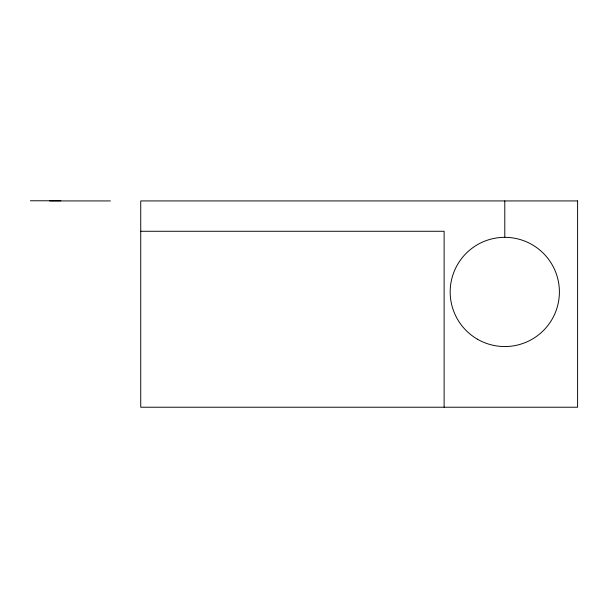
<?xml version="1.0" encoding="UTF-8"?>
<svg xmlns="http://www.w3.org/2000/svg" width="608" height="608" viewBox="0 0 608 608"><rect width="100%" height="100%" fill="white"/><g stroke="black" fill="none" stroke-linecap="round" stroke-linejoin="round"><path stroke-width="0.91" d="M30.4 200.777L60.884 200.777M49.727 200.929L110.398 200.929M140.737 231.268L444.114 231.268L444.114 407.223M504.792 200.929L504.792 237.333M577.6 200.929L140.737 200.929L140.737 407.223L577.6 407.223L577.6 200.929M477.485 339.234A54.606 54.606 0 0 0 559.398 291.939A54.606 54.606 0 0 0 477.485 244.652A54.606 54.606 0 0 0 477.485 339.234"/></g></svg>
